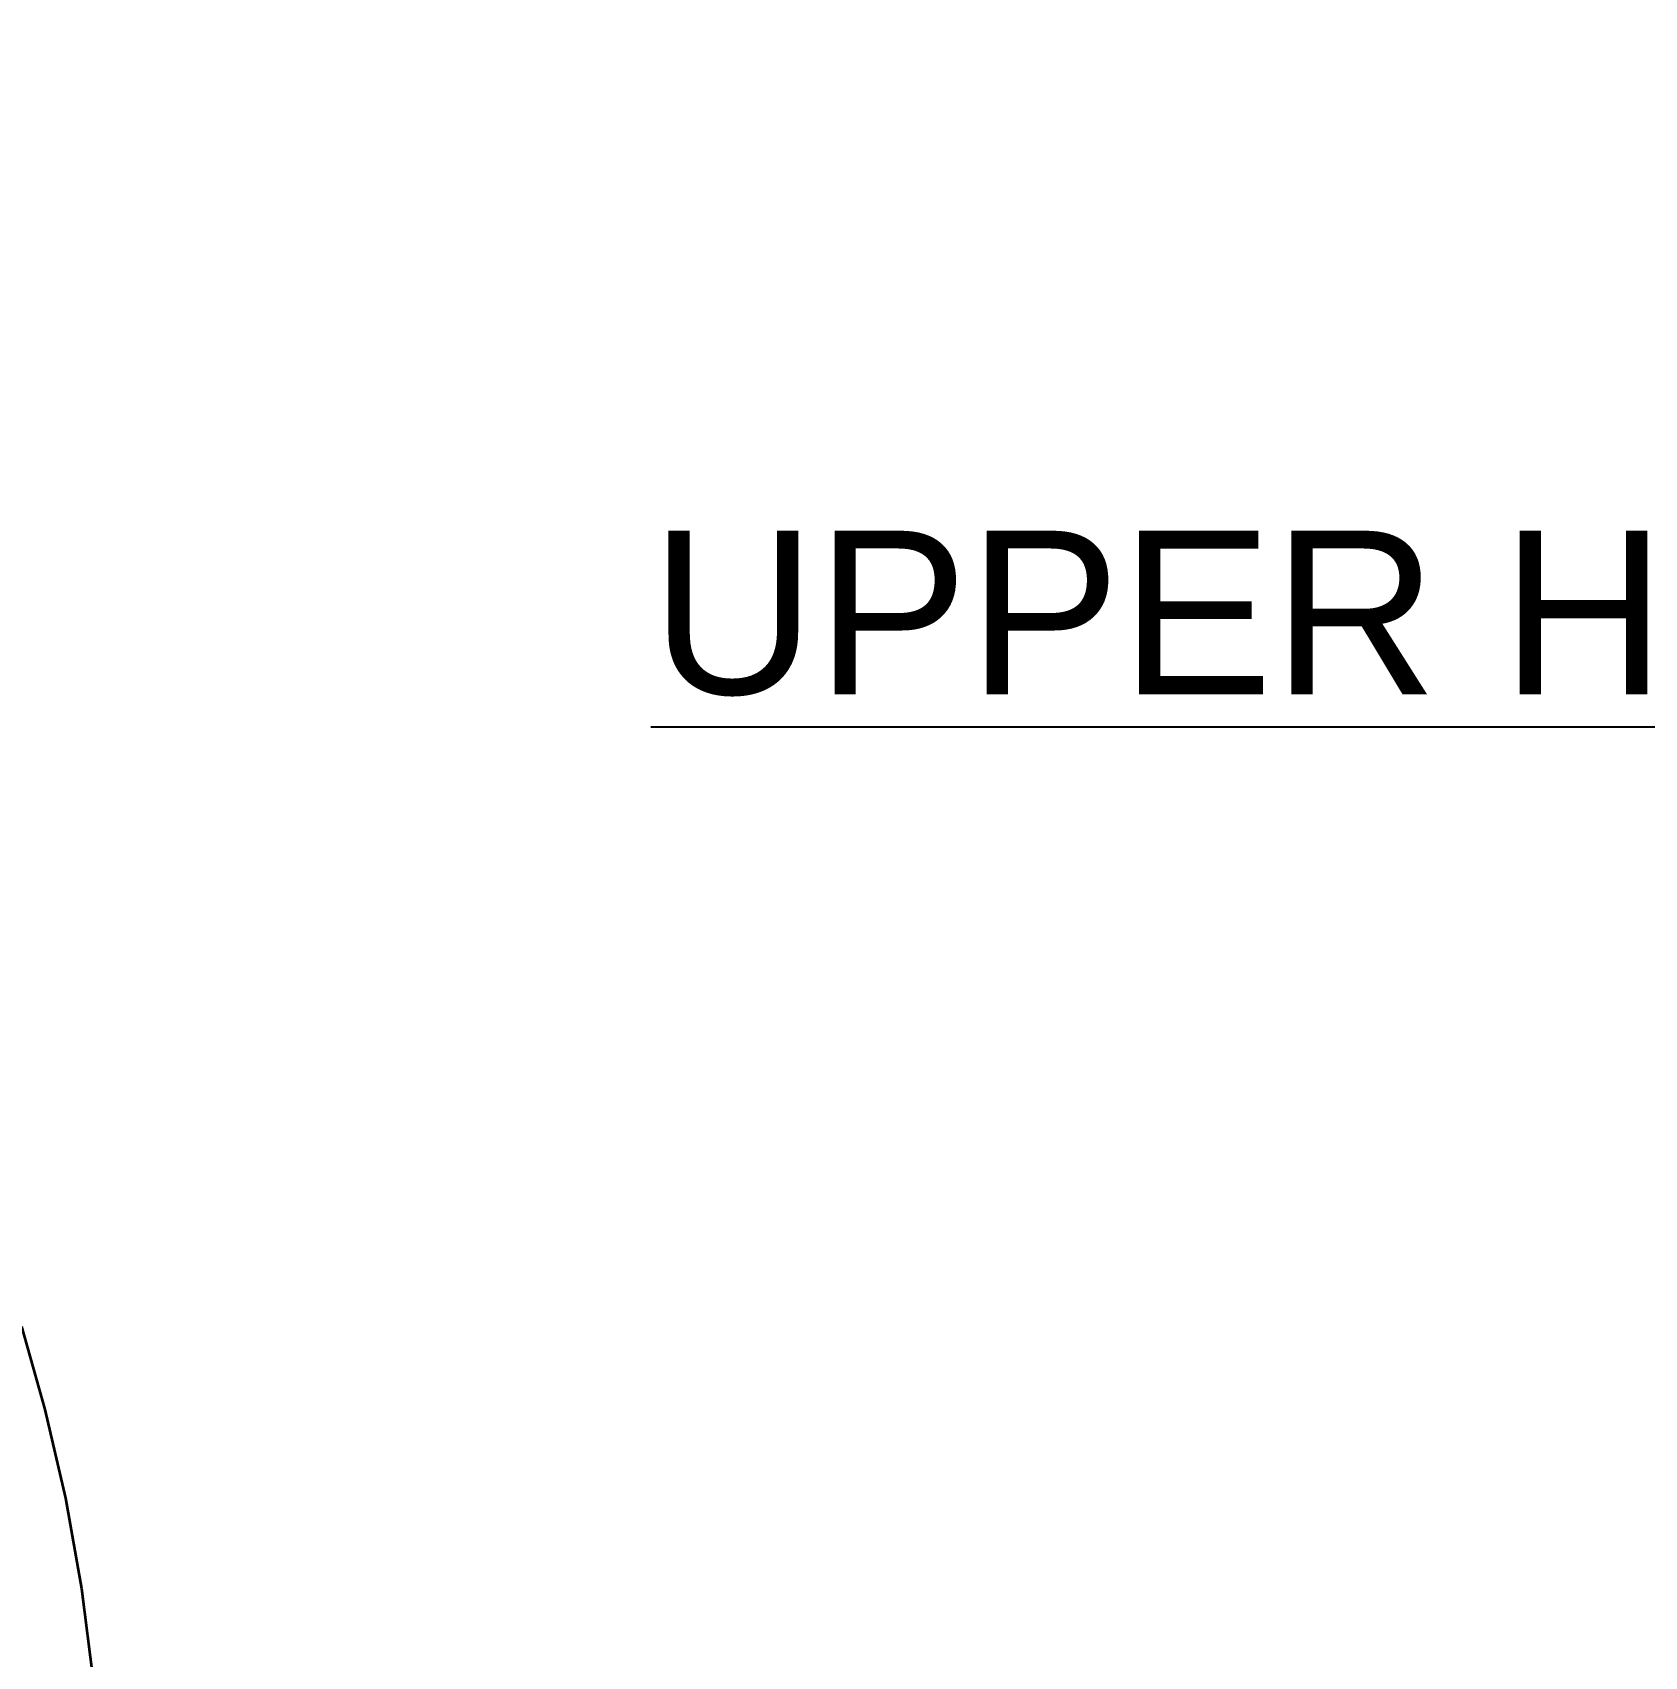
# Model space of a CAD drawing. Header units: inches. Extents: x 12 to 318, y 5 to 204.
# Drawn here: x 159.76 to 173.82, y 163.08 to 177.24 of the extents above; entities that cross this region are included whole.
import ezdxf

# ---------------------------------------------------------------- set-up
doc = ezdxf.new("R2010")
doc.units = ezdxf.units.IN
doc.header["$LTSCALE"] = 9.5
doc.header["$MEASUREMENT"] = 0
doc.linetypes.add('CHAIN', pattern=[0.7087, 0.4724, -0.0591, 0.1181, -0.0591])
doc.layers.get('0').update_dxf_attribs({"lineweight": 25})
doc.layers.add('Sketch Geometry', color=7, linetype='Continuous', lineweight=35)
doc.layers.add('Symbol (ANSI)', color=7, linetype='Continuous', lineweight=25)
doc.styles.add('Note Text (ANSI)', font='arial.ttf')

# ---------------------------------------------------------------- blocks, each defined once
blk = doc.blocks.new('UPPER HEAD ADN ELEMENT DETAIL')
at = {"layer": 'Symbol (ANSI)', "insert": (-0.08129, -0.64598), "char_height": 0.075, "width": 3.210713, "attachment_point": 2, "style": 'Note Text (ANSI)'}
blk.add_mtext('\\fArial|b0|i0;{\\H0.0750;\\LUPPER HEAD AND ELEMENT DETAIL}', dxfattribs=at)

msp = doc.modelspace()

# ---------------------------------------------------------------- linework, layer by layer
at = {"layer": 'Sketch Geometry', "linetype": 'CHAIN', "ltscale": 0.711002}
msp.add_circle((144.377257, 161.236614), 15.999124, dxfattribs=at)

# ---------------------------------------------------------------- block references
at = {"xscale": 19, "yscale": 19, "zscale": 19}
msp.add_blockref('UPPER HEAD ADN ELEMENT DETAIL', (184.285716, 185.16667), dxfattribs=at)

doc.saveas('drawing.dxf')
